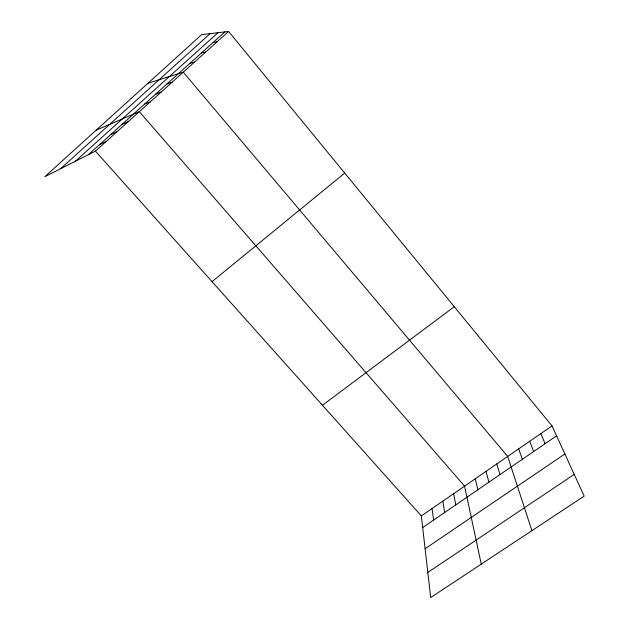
<?xml version="1.0" encoding="UTF-8"?>
<svg xmlns="http://www.w3.org/2000/svg" width="629" height="629" viewBox="0 0 629 629"><rect width="100%" height="100%" fill="white"/><g stroke="black" fill="none" stroke-linecap="round" stroke-linejoin="round"><path stroke-width="0.94" d="M60.628 168.706L210.125 33.644M75.354 161.26L217.972 32.708M88.343 154.687L224.868 31.89M95.419 151.117L228.602 31.45L552.01 425.904L584.184 496.116L430.708 597.55L421.336 515.922L95.419 151.117L44.816 176.694L201.65 34.642L228.602 31.45M212.036 281.643L344.723 173.077M322.473 405.257L454.28 306.708M421.336 515.922L552.01 425.904M422.672 527.55L556.563 435.85M425.102 548.716L564.881 453.996M427.822 572.429L574.238 474.408M99.453 144.701L106.27 141.368M110.649 134.63L117.206 131.54M121.94 124.471L128.23 121.641M96.213 130.14L139.331 111.663L464.579 486.138L481.264 564.142M144.45 104.225L150.189 101.906M155.662 94.138L161.134 92.07M166.968 83.964L172.165 82.155M147.964 83.272L183.283 72.17L507.697 456.426L531.906 530.664M189.856 63.387L194.479 62.114M201.429 52.97L205.769 51.971M213.097 42.473L217.139 41.75M540.822 433.617L545.091 443.712M529.704 441.275L533.691 451.512M518.666 448.878L522.377 459.264M496.808 463.935L499.976 474.604M485.997 471.38L488.89 482.199M475.249 478.787L477.883 489.739M453.658 493.663L455.766 504.89M442.808 501.132L444.656 512.493M432.037 508.554L433.625 520.049"/></g></svg>
